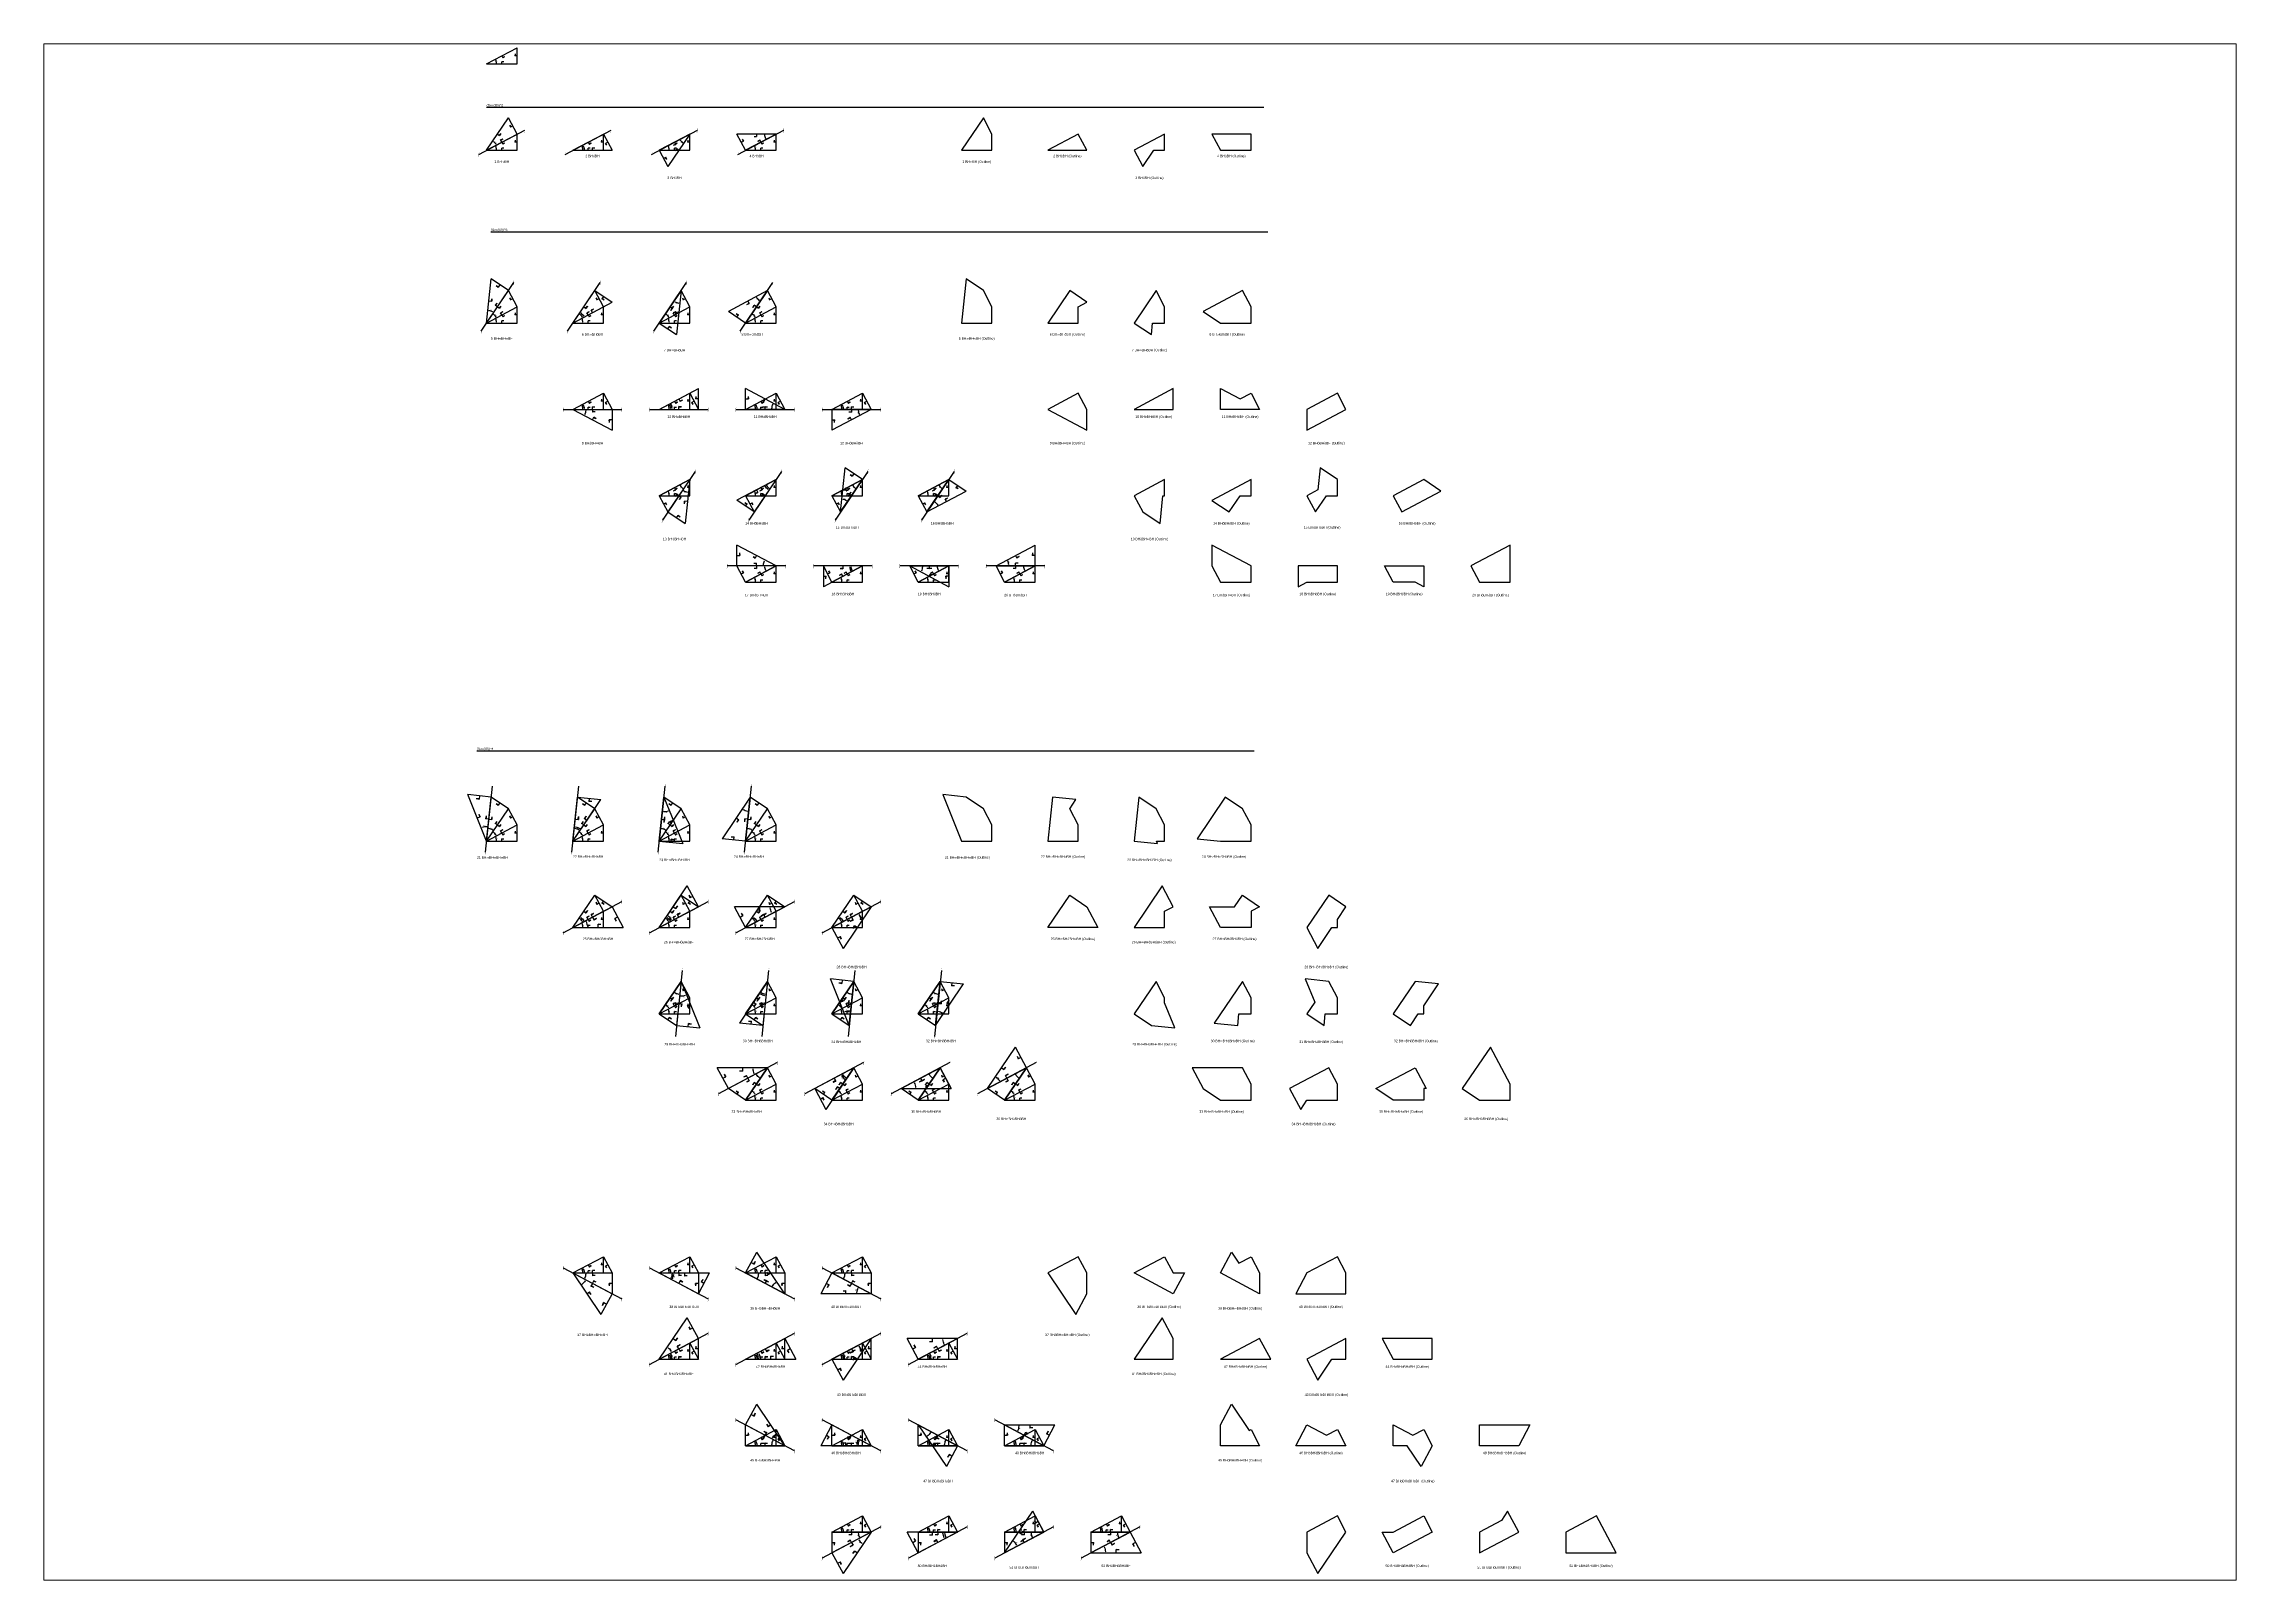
# Paper-space layout 'Layout1' of a CAD drawing. Header units: millimetres. Extents: x 29 to 262, y 20 to 183.
# The model-space entities are those that its viewports show. They can reach past a viewport. Long polylines and large blocks are cut down to what shows.
import ezdxf
from ezdxf.enums import TextEntityAlignment as Align

# ---------------------------------------------------------------- set-up
doc = ezdxf.new("R2010")
doc.units = ezdxf.units.MM
doc.header["$PDMODE"] = 35
doc.linetypes.add('DASHED', pattern=[19.05, 12.7, -6.35])
for name, color, linetype in [('BASE', 170, 'Continuous'), ('HYPOTENUSE', 20, 'Continuous'), ('PERPENDICULAR', 90, 'Continuous')]:
    doc.layers.add(name, color=color, linetype=linetype)
doc.styles.add('Arial', font='arial_0.ttf')
doc.dimstyles.new('ISO-25', dxfattribs={"dimtxt": 250, "dimasz": 100, "dimexe": 1.25, "dimexo": 0.625, "dimgap": 100, "dimtad": 1, "dimdec": 0, "dimtxsty": 'Arial', "dimcen": 2.5, "dimadec": 0, "dimazin": 0, "dimtfac": 1, "dimtdec": 0, "dimtmove": 0, "dimatfit": 3, "dimfxl": 1, "dimarcsym": 0})

# ---------------------------------------------------------------- blocks, each defined once
blk = doc.blocks.new('*D9')
at = {"color": 0, "lineweight": -2, "ltscale": 100, "transparency": 16777216}
blk.add_arc((0, 0), 4906, 4.088446, 23.911554, dxfattribs=at)
at = {"color": 0, "ltscale": 100, "transparency": 16777216}
for points in [[(4432, 1963), (4537, 2014), (4332, 2303)], [(4952, 352), (4835, 348), (4906, 0)]]:
    blk.add_solid(points, dxfattribs=at)
at = {"layer": 'Defpoints', "color": 0, "ltscale": 100, "transparency": 16777216}
for p in [(15000, 7976), (0, 0), (0, 0), (4841, 796), (15000, 0)]:
    blk.add_point(p, dxfattribs=at)
at = {"color": 0, "ltscale": 100, "transparency": 16777216, "insert": (5055, 1260), "char_height": 400, "attachment_point": 5, "rotation": 284, "style": 'Arial'}
blk.add_mtext('28°', dxfattribs=at)
blk = doc.blocks.new('SanjoyNathGeometrifyingTrigonometryFundamentalLockedSet')
at = {"color": 242, "linetype": 'DASHED', "ltscale": 100, "true_color": 0xcd2027}
for p, q in [((7500, 3987.8), (8016.4, 3016.6)), ((8852.4, 3574.3), (7922.5, 3193.2)), ((8852.4, 3574.3), (8016.4, 3016.6))]:
    blk.add_line(p, q, dxfattribs=at)
at = {"color": 159, "linetype": 'DASHED', "ltscale": 100, "true_color": 0x22346e}
for p, q in [((7500, 0), (7500, 1100)), ((8500, 1000), (7500, 1100)), ((8500, 1000), (7500, 900))]:
    blk.add_line(p, q, dxfattribs=at)
at = {"color": 114, "linetype": 'DASHED', "ltscale": 100, "true_color": 0x139b48}
for p, q in [((14000, 4987.8), (13900, 3987.8)), ((15000, 3987.8), (13900, 3987.8)), ((14000, 4987.8), (14100, 3987.8))]:
    blk.add_line(p, q, dxfattribs=at)
at = {"layer": 'BASE'}
blk.add_line((0, 0), (15000, 0), dxfattribs=at)
at = {"layer": 'HYPOTENUSE'}
blk.add_line((0, 0), (15000, 7975.6), dxfattribs=at)
at = {"layer": 'PERPENDICULAR'}
blk.add_line((15000, 0), (15000, 7975.6), dxfattribs=at)
at = {"color": 4, "ltscale": 100}
dim = blk.add_angular_dim_2l(base=(4841, 795.6), line1=((0, 0), (15000, 0)), line2=((0, 0), (15000, 7975.6)), dimstyle='ISO-25', override={"dimtxt": 400, "dimasz": 350, "dimgap": 100}, dxfattribs=at)
dim.commit()
dim.dimension.update_dxf_attribs({"geometry": '*D9', "text_midpoint": (5055.4, 1260.5)})

msp = doc.modelspace()

# ---------------------------------------------------------------- linework, layer by layer
at = {"linetype": 'DASHED', "ltscale": 150}
for p, q in [((130908, -4694), (513150, -4694)), ((133020, -65968), (515263, -65968)), ((126170, -321220), (508412, -321220))]:
    msp.add_line(p, q, dxfattribs=at)
at = {"linetype": 'DASHED', "ltscale": 100}
for p, q in [((127158, -27923), (149658, -15960)), ((169629, -27923), (192129, -15960)), ((212100, -27923), (234600, -15960)), ((254572, -27923), (277072, -15960)), ((128218, -114860), (144357, -90933)), ((170689, -114860), (186828, -90933)), ((213161, -114860), (229300, -90933)), ((255632, -114860), (271771, -90933)), ((168569, -153343), (197430, -153343)), ((211040, -153343), (239901, -153343)), ((253512, -153343), (282373, -153343)), ((295983, -153343), (324844, -153343)), ((233540, -183851), (217401, -207778)), ((276012, -183851), (259873, -207778)), ((318483, -183851), (302344, -207778)), ((360954, -183851), (344816, -207778)), ((278132, -230310), (249271, -230310)), ((320603, -230310), (291742, -230310)), ((363075, -230310), (334214, -230310)), ((405546, -230310), (376685, -230310)), ((130338, -371118), (133755, -338610)), ((172810, -371118), (176226, -338610)), ((215281, -371118), (218698, -338610)), ((257752, -371118), (261169, -338610)), ((168569, -410729), (197430, -395384)), ((211040, -410729), (239901, -395384)), ((253512, -410729), (282373, -395384)), ((295983, -410729), (324844, -395384)), ((227179, -429274), (223762, -461782)), ((269651, -429274), (266234, -461782)), ((312122, -429274), (308705, -461782)), ((354593, -429274), (351177, -461782)), ((273891, -474605), (245030, -489951)), ((316363, -474605), (287502, -489951)), ((358834, -474605), (329973, -489951)), ((401305, -474605), (372444, -489951)), ((168569, -575499), (197430, -590845)), ((211040, -575499), (239901, -590845)), ((253512, -575499), (282373, -590845)), ((295983, -575499), (324844, -590845)), ((211040, -623086), (239901, -607740)), ((253512, -623086), (282373, -607740)), ((295983, -623086), (324844, -607740)), ((338454, -623086), (367316, -607740)), ((282373, -665557), (253512, -650212)), ((324844, -665557), (295983, -650212)), ((367316, -665557), (338454, -650212)), ((409787, -665557), (380926, -650212)), ((324844, -702914), (295983, -718259)), ((367316, -702914), (338454, -718259)), ((409787, -702914), (380926, -718259)), ((452258, -702914), (423397, -718259))]:
    msp.add_line(p, q, dxfattribs=at)
at = {"linetype": 'DASHED'}
for points in [[(364500, -25929), (379500, -25929), (379500, -17954), (375260, -9978)], [(426212, -25929), (421972, -17954), (406972, -25929)], [(459063, -25929), (464443, -25929), (464443, -17954), (449443, -25929), (453684, -33905)], [(487674, -17954), (491914, -25929), (506914, -25929), (506914, -17954)], [(364500, -110872), (379500, -110872), (379500, -102896), (375260, -94921), (366778, -89200)], [(406972, -110872), (421972, -110872), (421972, -102896), (426212, -100641), (417731, -94921)], [(458526, -110872), (464443, -110872), (464443, -102896), (460202, -94921), (449443, -110872), (457924, -116593)], [(483433, -105151), (491914, -110872), (506914, -110872), (506914, -102896), (502674, -94921)], [(426212, -153343), (421972, -145368), (406972, -153343), (426212, -163574)], [(468684, -143113), (449443, -153343), (468684, -153343)], [(511155, -153343), (491914, -153343), (491914, -143113), (501535, -148228), (506914, -145368)], [(553627, -153343), (549386, -145368), (534386, -153343), (534386, -163574)], [(544006, -195815), (549386, -195815), (549386, -187839), (540904, -182118), (539765, -192954), (534386, -195815), (538627, -203790)], [(464443, -187839), (449443, -195815), (453684, -203790), (462165, -209511), (463605, -195815), (464443, -195815)], [(501535, -195815), (506914, -195815), (506914, -187839), (487674, -198070), (496155, -203790)], [(600339, -193560), (591857, -187839), (576857, -195815), (581098, -203790)], [(487674, -230310), (491914, -238286), (506914, -238286), (506914, -230310), (487674, -220080)], [(615088, -230310), (619329, -238286), (634329, -238286), (634329, -220080)], [(534386, -238286), (549386, -238286), (549386, -230310), (530145, -230310), (530145, -240541)], [(591857, -230310), (591857, -240541), (587616, -238286), (576857, -238286), (572616, -230310)], [(364500, -365700), (379500, -365700), (379500, -357725), (375260, -349749), (366778, -344028), (355255, -342817)], [(406972, -365700), (421972, -365700), (421972, -357725), (417731, -349749), (420773, -345239), (409249, -344028)], [(460477, -365700), (464443, -365700), (464443, -357725), (460202, -349749), (451721, -344028), (449443, -365700), (460966, -366911)], [(480391, -364489), (491914, -365700), (506914, -365700), (506914, -357725), (502674, -349749), (494192, -344028)], [(449443, -408172), (464443, -408172), (464443, -400196), (468684, -397941), (463244, -387711)], [(431652, -408172), (406972, -408172), (417731, -392220), (426212, -397941)], [(506914, -400196), (506914, -408172), (491914, -408172), (486475, -397941), (498815, -397941), (502674, -392220), (511155, -397941)], [(546726, -408172), (549386, -408172), (549386, -404228), (553627, -397941), (545145, -392220), (534386, -408172), (539825, -418402)], [(460202, -434692), (449443, -450643), (457924, -456364), (469448, -457575), (464443, -445188), (464443, -442667)], [(500997, -450643), (506914, -450643), (506914, -442667), (502674, -434692), (488873, -455153), (500396, -456364)], [(543469, -450643), (549386, -450643), (549386, -442667), (545145, -434692), (533622, -433481), (538245, -444922), (534386, -450643), (542867, -456364)], [(585339, -456364), (589197, -450643), (591857, -450643), (591857, -446700), (599140, -435903), (587616, -434692), (576857, -450643)], [(610847, -487394), (619329, -493114), (634329, -493114), (634329, -485139), (624648, -466933)], [(483433, -487394), (491914, -493114), (506914, -493114), (506914, -485139), (502674, -477163), (477993, -477163)], [(534386, -493114), (549386, -493114), (549386, -485139), (545145, -477163), (525904, -487394), (531344, -497624)], [(587616, -477163), (593056, -487394), (591857, -487394), (591857, -493114), (576857, -493114), (568376, -487394)], [(426212, -578057), (421972, -570081), (406972, -578057), (420773, -598518), (426212, -588288)], [(468684, -578057), (474123, -578057), (468684, -588288), (449443, -578057), (464443, -570081)], [(491914, -578057), (497354, -567827), (500997, -573228), (506914, -570081), (511155, -578057), (511155, -588288)], [(553627, -578057), (549386, -570081), (534386, -578057), (528946, -588288), (553627, -588288)], [(449443, -620528), (468684, -620528), (468684, -610298), (463244, -600068)], [(516595, -620528), (511155, -610298), (491914, -620528)], [(546726, -620528), (553627, -620528), (553627, -610298), (534386, -620528), (539825, -630759)], [(571418, -610298), (576857, -620528), (596098, -620528), (596098, -610298)], [(511155, -663000), (491914, -663000), (491914, -652769), (497354, -642539), (506076, -655470), (506914, -655024)], [(553627, -663000), (528946, -663000), (534386, -652769), (544006, -657885), (549386, -655024)], [(586478, -657885), (591857, -655024), (596098, -663000), (590658, -673230), (583758, -663000), (576857, -663000), (576857, -652769)], [(619329, -652769), (644009, -652769), (638569, -663000), (619329, -663000)], [(553627, -705471), (549386, -697496), (534386, -705471), (534386, -715702), (539825, -725932)], [(596098, -705471), (576857, -715702), (571418, -705471), (576857, -705471), (591857, -697496)], [(630088, -699750), (619329, -705471), (619329, -715702), (638569, -705471), (633130, -695241)], [(686480, -715702), (676800, -697496), (661800, -705471), (661800, -715702)]]:
    msp.add_lwpolyline(points, close=True, dxfattribs=at)

# ---------------------------------------------------------------- block references
for p in [(130908, 16542), (130908, -25929), (173379, -25929), (215850, -25929), (258322, -25929), (130908, -110872), (173379, -110872), (215850, -110872), (258322, -110872), (173379, -153343), (215850, -153343), (258322, -153343), (300793, -153343), (215850, -195815), (258322, -195815), (300793, -195815), (343265, -195815), (258322, -238286), (300793, -238286), (343265, -238286), (385736, -238286), (130908, -365700), (173379, -365700), (215850, -365700), (258322, -365700), (173379, -408172), (215850, -408172), (258322, -408172), (300793, -408172), (215850, -450643), (258322, -450643), (300793, -450643), (343265, -450643), (258322, -493114), (300793, -493114), (343265, -493114), (385736, -493114), (173379, -578057), (215850, -578057), (258322, -578057), (300793, -578057), (215850, -620528), (258322, -620528), (300793, -620528), (343265, -620528), (258322, -663000), (300793, -663000), (343265, -663000), (385736, -663000), (300793, -705471), (343265, -705471), (385736, -705471), (428207, -705471)]:
    msp.add_blockref('SanjoyNathGeometrifyingTrigonometryFundamentalLockedSet', p, dxfattribs=at)
at = {"linetype": 'DASHED', "ltscale": 100}
for p, xscale, yscale, zscale, rotation in [((130908, -25929), 1.132570050689039, 1.132570050689039, 1.132570050689039, 27.99999999999999), ((273322, -17954), -1.132570050689039, 1.132570050689039, 1.132570050689039, 27.99999999999998), ((173379, -25929), -1.132570050689037, 1.132570050689037, 1.132570050689037, 208), ((230850, -17954), 1.132570050689037, 1.132570050689037, 1.132570050689037, 208.0000000000001), ((130908, -110872), 1.282714919717771, 1.282714919717771, 1.282714919717771, 56.00000000000003), ((130908, -110872), 1.132570050689039, 1.132570050689039, 1.132570050689039, 27.99999999999999), ((173379, -110872), 1.132570050689039, 1.132570050689039, 1.132570050689039, 27.99999999999999), ((173379, -110872), -1.282714919717771, 1.282714919717771, 1.282714919717771, 236), ((215850, -110872), 1.132570050689039, 1.132570050689039, 1.132570050689039, 27.99999999999999), ((226610, -94921), 1.282714919717771, 1.282714919717771, 1.282714919717771, 236.0000000000001), ((269081, -94921), -1.282714919717773, 1.282714919717773, 1.282714919717773, 55.99999999999996), ((258322, -110872), 1.132570050689039, 1.132570050689039, 1.132570050689039, 27.99999999999999), ((173379, -153343), -1.132570050689037, 1.132570050689037, 1.132570050689037, 208), ((215850, -153343), -1.132570050689037, 1.132570050689037, 1.132570050689037, 208), ((258322, -153343), -1.132570050689037, 1.132570050689037, 1.132570050689037, 208), ((300793, -153343), -1.132570050689037, 1.132570050689037, 1.132570050689037, 208), ((173379, -153343), -1.282714919717768, 1.282714919717768, 1.282714919717768, 180), ((320034, -153343), 1.282714919717773, 1.282714919717773, 1.282714919717773, 180), ((273322, -187839), -1.282714919717773, 1.282714919717773, 1.282714919717773, 55.99999999999996), ((305034, -203790), 1.282714919717773, 1.282714919717773, 1.282714919717773, 56.00000000000002), ((230850, -187839), 1.132570050689037, 1.132570050689037, 1.132570050689037, 208.0000000000001), ((230850, -187839), 1.28271491971777, 1.28271491971777, 1.28271491971777, 236.0000000000001), ((273322, -187839), 1.132570050689037, 1.132570050689037, 1.132570050689037, 208.0000000000001), ((315793, -187839), 1.132570050689037, 1.132570050689037, 1.132570050689037, 208.0000000000001), ((358265, -187839), 1.132570050689037, 1.132570050689037, 1.132570050689037, 208.0000000000001), ((347505, -203790), -1.282714919717773, 1.282714919717773, 1.282714919717773, 236), ((273322, -230310), -1.132570050689039, 1.132570050689039, 1.132570050689039, 27.99999999999998), ((315793, -230310), -1.132570050689039, 1.132570050689039, 1.132570050689039, 27.99999999999998), ((358265, -230310), -1.132570050689039, 1.132570050689039, 1.132570050689039, 27.99999999999998), ((400736, -230310), -1.132570050689039, 1.132570050689039, 1.132570050689039, 27.99999999999998), ((315793, -230310), 1.282714919717773, 1.282714919717773, 1.282714919717773, 180), ((339024, -230310), -1.282714919717773, 1.282714919717773, 1.282714919717773, 180), ((130908, -365700), 1.452764501644343, 1.452764501644343, 1.452764501644343, 84.00000000000003), ((130908, -365700), 1.282714919717771, 1.282714919717771, 1.282714919717771, 56.00000000000003), ((173379, -365700), 1.282714919717771, 1.282714919717771, 1.282714919717771, 56.00000000000003), ((173379, -365700), -1.452764501644343, 1.452764501644343, 1.452764501644343, 264), ((215850, -365700), 1.282714919717771, 1.282714919717771, 1.282714919717771, 56.00000000000003), ((218128, -344028), 1.452764501644343, 1.452764501644343, 1.452764501644343, 264), ((260600, -344028), -1.452764501644345, 1.452764501644345, 1.452764501644345, 84.00000000000003), ((258322, -365700), 1.282714919717771, 1.282714919717771, 1.282714919717771, 56.00000000000003), ((130908, -365700), 1.132570050689039, 1.132570050689039, 1.132570050689039, 27.99999999999999), ((173379, -365700), 1.132570050689039, 1.132570050689039, 1.132570050689039, 27.99999999999999), ((215850, -365700), 1.132570050689039, 1.132570050689039, 1.132570050689039, 27.99999999999999), ((258322, -365700), 1.132570050689039, 1.132570050689039, 1.132570050689039, 27.99999999999999), ((215850, -408172), 1.452764501644342, 1.452764501644342, 1.452764501644342, 28.00000000000001), ((277563, -397941), -1.452764501644345, 1.452764501644345, 1.452764501644345, 27.99999999999998), ((173379, -408172), 1.132570050689039, 1.132570050689039, 1.132570050689039, 27.99999999999999), ((173379, -408172), -1.282714919717771, 1.282714919717771, 1.282714919717771, 236), ((173379, -408172), -1.452764501644342, 1.452764501644342, 1.452764501644342, 208), ((215850, -408172), 1.132570050689039, 1.132570050689039, 1.132570050689039, 27.99999999999999), ((215850, -408172), -1.282714919717771, 1.282714919717771, 1.282714919717771, 236), ((258322, -408172), 1.132570050689039, 1.132570050689039, 1.132570050689039, 27.99999999999999), ((258322, -408172), -1.282714919717771, 1.282714919717771, 1.282714919717771, 236), ((300793, -408172), 1.132570050689039, 1.132570050689039, 1.132570050689039, 27.99999999999999), ((300793, -408172), -1.282714919717771, 1.282714919717771, 1.282714919717771, 236), ((320034, -397941), 1.452764501644345, 1.452764501644345, 1.452764501644345, 208.0000000000001), ((215850, -450643), 1.132570050689039, 1.132570050689039, 1.132570050689039, 27.99999999999999), ((226610, -434692), 1.282714919717771, 1.282714919717771, 1.282714919717771, 236.0000000000001), ((226610, -434692), 1.452764501644343, 1.452764501644343, 1.452764501644343, 264.0000000000001), ((258322, -450643), 1.132570050689039, 1.132570050689039, 1.132570050689039, 27.99999999999999), ((269081, -434692), -1.452764501644345, 1.452764501644345, 1.452764501644345, 84.00000000000003), ((269081, -434692), 1.282714919717771, 1.282714919717771, 1.282714919717771, 236.0000000000001), ((300793, -450643), 1.132570050689039, 1.132570050689039, 1.132570050689039, 27.99999999999999), ((309275, -456364), 1.452764501644345, 1.452764501644345, 1.452764501644345, 84.00000000000003), ((311552, -434692), 1.282714919717771, 1.282714919717771, 1.282714919717771, 236.0000000000001), ((343265, -450643), 1.132570050689039, 1.132570050689039, 1.132570050689039, 27.99999999999999), ((354024, -434692), 1.282714919717771, 1.282714919717771, 1.282714919717771, 236.0000000000001), ((351746, -456364), -1.452764501644345, 1.452764501644345, 1.452764501644345, 264), ((269081, -477163), -1.452764501644347, 1.452764501644347, 1.452764501644347, 27.99999999999998), ((269081, -477163), -1.282714919717773, 1.282714919717773, 1.282714919717773, 55.99999999999996), ((311552, -477163), -1.282714919717773, 1.282714919717773, 1.282714919717773, 55.99999999999996), ((354024, -477163), -1.282714919717773, 1.282714919717773, 1.282714919717773, 55.99999999999996), ((377255, -487394), 1.452764501644345, 1.452764501644345, 1.452764501644345, 28.00000000000004), ((396495, -477163), -1.282714919717773, 1.282714919717773, 1.282714919717773, 55.99999999999996), ((258322, -493114), 1.132570050689039, 1.132570050689039, 1.132570050689039, 27.99999999999999), ((311552, -477163), 1.452764501644345, 1.452764501644345, 1.452764501644345, 208.0000000000001), ((300793, -493114), 1.132570050689039, 1.132570050689039, 1.132570050689039, 27.99999999999999), ((334783, -487394), -1.452764501644345, 1.452764501644345, 1.452764501644345, 208), ((343265, -493114), 1.132570050689039, 1.132570050689039, 1.132570050689039, 27.99999999999999), ((385736, -493114), 1.132570050689039, 1.132570050689039, 1.132570050689039, 27.99999999999999), ((173379, -578057), -1.132570050689037, 1.132570050689037, 1.132570050689037, 208), ((215850, -578057), 1.452764501644339, 1.452764501644339, 1.452764501644339, 331.9999999999999), ((215850, -578057), -1.132570050689037, 1.132570050689037, 1.132570050689037, 208), ((277563, -588288), -1.452764501644342, 1.452764501644342, 1.452764501644342, 331.9999999999999), ((258322, -578057), -1.132570050689037, 1.132570050689037, 1.132570050689037, 208), ((300793, -578057), -1.132570050689037, 1.132570050689037, 1.132570050689037, 208), ((173379, -578057), -1.452764501644339, 1.452764501644339, 1.452764501644339, 151.9999999999999), ((173379, -578057), -1.282714919717768, 1.282714919717768, 1.282714919717768, 180), ((215850, -578057), -1.282714919717768, 1.282714919717768, 1.282714919717768, 180), ((258322, -578057), -1.282714919717768, 1.282714919717768, 1.282714919717768, 180), ((320034, -588288), 1.452764501644342, 1.452764501644342, 1.452764501644342, 151.9999999999999), ((300793, -578057), -1.282714919717768, 1.282714919717768, 1.282714919717768, 180), ((215850, -620528), 1.452764501644339, 1.452764501644339, 1.452764501644339, 28.00000000000007), ((362505, -610298), -1.452764501644342, 1.452764501644342, 1.452764501644342, 28.00000000000006), ((215850, -620528), -1.132570050689037, 1.132570050689037, 1.132570050689037, 208), ((258322, -620528), -1.452764501644342, 1.452764501644342, 1.452764501644342, 208.0000000000001), ((258322, -620528), -1.132570050689037, 1.132570050689037, 1.132570050689037, 208), ((320034, -610298), 1.452764501644342, 1.452764501644342, 1.452764501644342, 208.0000000000001), ((300793, -620528), -1.132570050689037, 1.132570050689037, 1.132570050689037, 208), ((343265, -620528), -1.132570050689037, 1.132570050689037, 1.132570050689037, 208), ((277563, -663000), -1.452764501644347, 1.452764501644347, 1.452764501644347, 332.0000000000001), ((385736, -652769), 1.452764501644345, 1.452764501644345, 1.452764501644345, 331.9999999999999), ((258322, -663000), -1.132570050689037, 1.132570050689037, 1.132570050689037, 208), ((320034, -663000), 1.452764501644345, 1.452764501644345, 1.452764501644345, 151.9999999999999), ((300793, -663000), -1.132570050689037, 1.132570050689037, 1.132570050689037, 208), ((343265, -652769), -1.452764501644345, 1.452764501644345, 1.452764501644345, 152), ((343265, -663000), -1.132570050689037, 1.132570050689037, 1.132570050689037, 208), ((385736, -663000), -1.132570050689037, 1.132570050689037, 1.132570050689037, 208), ((300793, -705471), -1.132570050689037, 1.132570050689037, 1.132570050689037, 208), ((362505, -705471), -1.452764501644345, 1.452764501644345, 1.452764501644345, 27.99999999999998), ((343265, -705471), -1.132570050689037, 1.132570050689037, 1.132570050689037, 208), ((385736, -715702), 1.452764501644345, 1.452764501644345, 1.452764501644345, 28.00000000000004), ((385736, -705471), -1.132570050689037, 1.132570050689037, 1.132570050689037, 208), ((428207, -705471), -1.132570050689037, 1.132570050689037, 1.132570050689037, 208), ((320034, -705471), 1.282714919717773, 1.282714919717773, 1.282714919717773, 180), ((320034, -705471), 1.452764501644345, 1.452764501644345, 1.452764501644345, 208.0000000000001), ((362505, -705471), 1.282714919717773, 1.282714919717773, 1.282714919717773, 180), ((404977, -705471), 1.282714919717773, 1.282714919717773, 1.282714919717773, 180), ((447448, -705471), 1.282714919717773, 1.282714919717773, 1.282714919717773, 180), ((428207, -715702), -1.452764501644345, 1.452764501644345, 1.452764501644345, 208)]:
    msp.add_blockref('SanjoyNathGeometrifyingTrigonometryFundamentalLockedSet', p, dxfattribs=dict(at, xscale=xscale, yscale=yscale, zscale=zscale, rotation=rotation))
for p, xscale, yscale, zscale in [((215850, -153343), 1.282714919717768, 1.282714919717768, 1.282714919717768), ((277563, -153343), -1.282714919717773, 1.282714919717773, 1.282714919717773), ((273322, -230310), -1.282714919717773, 1.282714919717773, 1.282714919717773), ((381495, -230310), 1.282714919717773, 1.282714919717773, 1.282714919717773), ((215850, -620528), 1.282714919717768, 1.282714919717768, 1.282714919717768), ((258322, -620528), 1.282714919717768, 1.282714919717768, 1.282714919717768), ((300793, -620528), 1.282714919717768, 1.282714919717768, 1.282714919717768), ((343265, -620528), 1.282714919717768, 1.282714919717768, 1.282714919717768), ((277563, -663000), -1.282714919717773, 1.282714919717773, 1.282714919717773), ((320034, -663000), -1.282714919717773, 1.282714919717773, 1.282714919717773), ((362505, -663000), -1.282714919717773, 1.282714919717773, 1.282714919717773), ((404977, -663000), -1.282714919717773, 1.282714919717773, 1.282714919717773)]:
    msp.add_blockref('SanjoyNathGeometrifyingTrigonometryFundamentalLockedSet', p, dxfattribs=dict(at, xscale=xscale, yscale=yscale, zscale=zscale))

# ---------------------------------------------------------------- texts
at = {"linetype": 'DASHED', "ltscale": 100, "style": 'Arial'}
for s, p in [('(Sec(Θ))^ 2', (130908, -4694)), ('(Sec(Θ))^ 3', (133020, -65968)), ('(Sec(Θ))^ 4', (126170, -321220))]:
    msp.add_text(s, height=1200, dxfattribs=at).set_placement(p, align=Align.BOTTOM_LEFT)
for s, p in [('⌡', (149658, -15960)), ('⌡', (192129, -15960)), ('⌡', (234600, -15960)), ('⌡', (277072, -15960)), ('⌠', (127158, -27923)), ('1 BH∞BH', (138408, -31512)), ('⌠', (169629, -27923)), ('2 BHóBH', (182999, -28721)), ('⌠', (212100, -27923)), ('⌠', (254572, -27923)), ('4 BHòBH', (263701, -28721)), ('1 BH∞BH (Outline)', (372000, -31512)), ('2 BHóBH (Outline)', (416592, -28721)), ('4 BHòBH (Outline)', (497294, -28721)), ('3 BHöBH', (223350, -39488)), ('3 BHöBH (Outline)', (456943, -39488)), ('⌡', (144357, -90933)), ('⌡', (186828, -90933)), ('⌡', (229300, -90933)), ('⌡', (271771, -90933)), ('⌠', (128218, -114860)), ('5 BH∞BH∞BH', (138408, -118457)), ('⌠', (170689, -114860)), ('6 BH∞BHóBH', (182999, -116455)), ('⌠', (213161, -114860)), ('⌠', (255632, -114860)), ('8 BH∞BHòBH', (261581, -116455)), ('5 BH∞BH∞BH (Outline)', (372000, -118457)), ('6 BH∞BHóBH (Outline)', (416592, -116455)), ('8 BH∞BHòBH (Outline)', (495174, -116455)), ('7 BH∞BHöBH', (223350, -124178)), ('7 BH∞BHöBH (Outline)', (456943, -124178)), ('⌠', (168569, -153343)), ('⌡', (197430, -153343)), ('⌠', (211040, -153343)), ('10 BHóBHóBH', (225471, -156924)), ('⌡', (239901, -153343)), ('⌠', (253512, -153343)), ('11 BHóBHöBH', (267942, -156924)), ('⌡', (282373, -153343)), ('⌠', (295983, -153343)), ('⌡', (324844, -153343)), ('10 BHóBHóBH (Outline)', (459063, -156924)), ('11 BHóBHöBH (Outline)', (501535, -156924)), ('9 BHóBH∞BH', (182999, -169946)), ('12 BHóBHòBH', (310414, -169946)), ('9 BHóBH∞BH (Outline)', (416592, -169946)), ('12 BHóBHòBH (Outline)', (544006, -169946)), ('⌠', (233540, -183851)), ('⌠', (276012, -183851)), ('⌠', (318483, -183851)), ('⌠', (360954, -183851)), ('⌡', (217401, -207778)), ('14 BHöBHóBH', (263701, -209373)), ('⌡', (259873, -207778)), ('⌡', (302344, -207778)), ('15 BHöBHöBH', (308293, -211376)), ('⌡', (344816, -207778)), ('16 BHöBHòBH', (355005, -209373)), ('14 BHöBHóBH (Outline)', (497294, -209373)), ('15 BHöBHöBH (Outline)', (541886, -211376)), ('16 BHöBHòBH (Outline)', (588598, -209373)), ('13 BHöBH∞BH', (223350, -217096)), ('13 BHöBH∞BH (Outline)', (456943, -217096)), ('⌡', (249271, -230310)), ('⌠', (278132, -230310)), ('⌡', (291742, -230310)), ('⌠', (320603, -230310)), ('⌡', (334214, -230310)), ('⌠', (363075, -230310)), ('⌡', (376685, -230310)), ('⌠', (405546, -230310)), ('17 BHòBH∞BH', (263701, -244658)), ('18 BHòBHóBH', (306173, -244122)), ('19 BHòBHöBH', (348644, -244122)), ('20 BHòBHòBH', (391116, -244658)), ('17 BHòBH∞BH (Outline)', (497294, -244658)), ('18 BHòBHóBH (Outline)', (539765, -244122)), ('19 BHòBHöBH (Outline)', (582237, -244122)), ('20 BHòBHòBH (Outline)', (624708, -244658)), ('⌡', (133755, -338610)), ('⌡', (176226, -338610)), ('⌡', (218698, -338610)), ('⌡', (261169, -338610)), ('21 BH∞BH∞BH∞BH', (133785, -373709)), ('⌠', (130338, -371118)), ('⌠', (172810, -371118)), ('22 BH∞BH∞BHóBH', (180879, -373285)), ('⌠', (215281, -371118)), ('23 BH∞BH∞BHöBH', (223350, -374921)), ('24 BH∞BH∞BHòBH', (260060, -373285)), ('⌠', (257752, -371118)), ('21 BH∞BH∞BH∞BH (Outline)', (367378, -373709)), ('22 BH∞BH∞BHóBH (Outline)', (414472, -373285)), ('23 BH∞BH∞BHöBH (Outline)', (456943, -374921)), ('24 BH∞BH∞BHòBH (Outline)', (493653, -373285)), ('⌡', (197430, -395384)), ('⌡', (239901, -395384)), ('⌡', (282373, -395384)), ('⌡', (324844, -395384)), ('⌠', (168569, -410729)), ('25 BH∞BHóBH∞BH', (185719, -413755)), ('⌠', (211040, -410729)), ('26 BH∞BHóBHóBH', (225471, -415333)), ('⌠', (253512, -410729)), ('27 BH∞BHóBHöBH', (265222, -413755)), ('⌠', (295983, -410729)), ('25 BH∞BHóBH∞BH (Outline)', (419312, -413755)), ('26 BH∞BHóBHóBH (Outline)', (459063, -415333)), ('27 BH∞BHóBHöBH (Outline)', (498815, -413755)), ('⌠', (227179, -429274)), ('⌠', (269651, -429274)), ('28 BH∞BHóBHòBH', (310414, -427566)), ('⌠', (312122, -429274)), ('⌠', (354593, -429274)), ('28 BH∞BHóBHòBH (Outline)', (544006, -427566)), ('⌡', (223762, -461782)), ('30 BH∞BHöBHóBH', (264301, -463949)), ('⌡', (266234, -461782)), ('⌡', (308705, -461782)), ('32 BH∞BHöBHòBH', (354406, -463949)), ('⌡', (351177, -461782)), ('30 BH∞BHöBHóBH (Outline)', (497894, -463949)), ('32 BH∞BHöBHòBH (Outline)', (587998, -463949)), ('29 BH∞BHöBH∞BH', (225853, -465584)), ('⌠', (273891, -474605)), ('31 BH∞BHöBHöBH', (307911, -464373)), ('⌠', (316363, -474605)), ('⌠', (358834, -474605)), ('⌠', (401305, -474605)), ('29 BH∞BHöBH∞BH (Outline)', (459445, -465584)), ('31 BH∞BHöBHöBH (Outline)', (541504, -464373)), ('⌡', (245030, -489951)), ('⌡', (287502, -489951)), ('⌡', (329973, -489951)), ('⌡', (372444, -489951)), ('33 BH∞BHòBH∞BH', (258861, -498697)), ('34 BH∞BHòBHóBH', (304052, -504785)), ('35 BH∞BHòBHöBH', (347123, -498697)), ('36 BH∞BHòBHòBH', (388995, -502278)), ('33 BH∞BHòBH∞BH (Outline)', (492454, -498697)), ('34 BH∞BHòBHóBH (Outline)', (537645, -504785)), ('35 BH∞BHòBHöBH (Outline)', (580716, -498697)), ('36 BH∞BHòBHòBH (Outline)', (622588, -502278)), ('⌠', (168569, -575499)), ('⌠', (211040, -575499)), ('⌠', (253512, -575499)), ('⌠', (295983, -575499)), ('⌡', (197430, -590845)), ('⌡', (239901, -590845)), ('⌡', (282373, -590845)), ('⌡', (324844, -590845)), ('38 BHóBH∞BHóBH', (228191, -594660)), ('39 BHóBH∞BHöBH', (267942, -595449)), ('40 BHóBH∞BHòBH', (307694, -594660)), ('38 BHóBH∞BHóBH (Outline)', (461783, -594660)), ('39 BHóBH∞BHöBH (Outline)', (501535, -595449)), ('40 BHóBH∞BHòBH (Outline)', (541286, -594660)), ('37 BHóBH∞BH∞BH', (182999, -608471)), ('⌡', (239901, -607740)), ('⌡', (282373, -607740)), ('⌡', (324844, -607740)), ('⌡', (367316, -607740)), ('37 BHóBH∞BH∞BH (Outline)', (416592, -608471)), ('⌠', (211040, -623086)), ('⌠', (253512, -623086)), ('42 BHóBHóBHóBH', (270662, -624109)), ('⌠', (295983, -623086)), ('⌠', (338454, -623086)), ('44 BHóBHóBHòBH', (350165, -624109)), ('42 BHóBHóBHóBH (Outline)', (504255, -624109)), ('44 BHóBHóBHòBH (Outline)', (583758, -624109)), ('41 BHóBHóBH∞BH', (225471, -627690)), ('41 BHóBHóBH∞BH (Outline)', (459063, -627690)), ('43 BHóBHóBHöBH', (310414, -637920)), ('43 BHóBHóBHöBH (Outline)', (544006, -637920)), ('⌡', (253512, -650212)), ('⌡', (295983, -650212)), ('⌡', (338454, -650212)), ('⌡', (380926, -650212)), ('⌠', (282373, -665557)), ('46 BHóBHöBHóBH', (307694, -666581)), ('⌠', (324844, -665557)), ('⌠', (367316, -665557)), ('48 BHóBHöBHòBH', (398076, -666581)), ('⌠', (409787, -665557)), ('46 BHóBHöBHóBH (Outline)', (541286, -666581)), ('48 BHóBHöBHòBH (Outline)', (631669, -666581)), ('45 BHóBHöBH∞BH', (267942, -670161)), ('45 BHóBHöBH∞BH (Outline)', (501535, -670161)), ('47 BHóBHöBHöBH', (352885, -680392)), ('47 BHóBHöBHöBH (Outline)', (586478, -680392)), ('⌠', (324844, -702914)), ('⌠', (367316, -702914)), ('⌠', (409787, -702914)), ('⌠', (452258, -702914)), ('⌡', (295983, -718259)), ('⌡', (338454, -718259)), ('50 BHóBHòBHóBH', (350165, -722074)), ('⌡', (380926, -718259)), ('51 BHóBHòBHöBH', (395356, -722863)), ('⌡', (423397, -718259)), ('52 BHóBHòBHòBH', (440548, -722074)), ('50 BHóBHòBHóBH (Outline)', (583758, -722074)), ('51 BHóBHòBHöBH (Outline)', (628949, -722863)), ('52 BHóBHòBHòBH (Outline)', (674140, -722074))]:
    msp.add_text(s, height=1200, dxfattribs=at).set_placement(p, align=Align.MIDDLE_CENTER)

psp = doc.layouts.get("Layout1")

# ---------------------------------------------------------------- viewports
at = {"layer": '0'}
psp.add_viewport(center=(145.33, 101.82), size=(232.52, 162.92), view_center_point=(452334.43, -351372.58), view_height=755561.128, dxfattribs=at)

doc.saveas('drawing.dxf')
